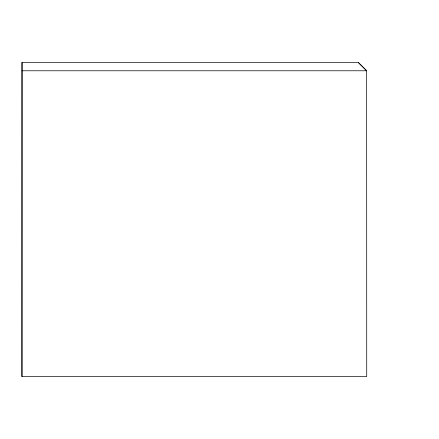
<?xml version="1.0" encoding="UTF-8"?>
<svg xmlns="http://www.w3.org/2000/svg" width="439" height="439" viewBox="0 0 439 439"><rect width="100%" height="100%" fill="white"/><g stroke="black" fill="none" stroke-linecap="round" stroke-linejoin="round"><path stroke-width="0.66" d="M21.955 376.558L22.021 62.442L358.312 62.475L366.658 70.772L366.724 376.558L21.955 376.569L22.021 62.442M358.312 62.475L366.658 70.772L22.021 70.783"/></g></svg>
